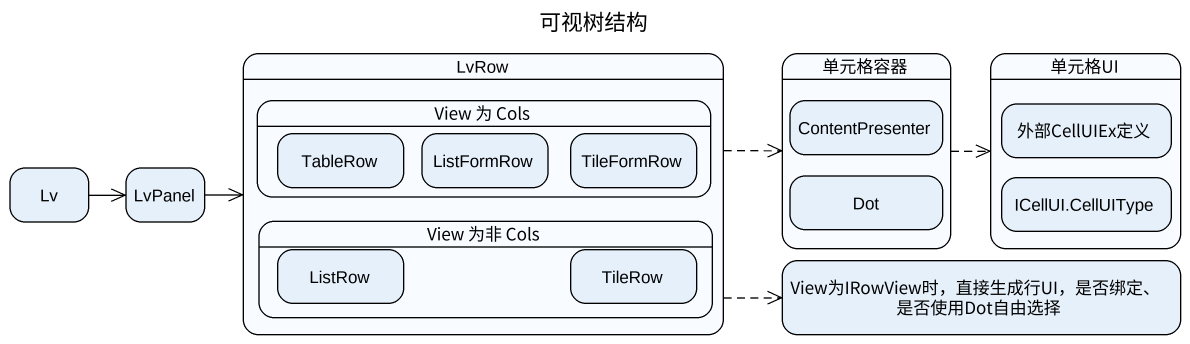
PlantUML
@startuml
title 可视树结构
hide empty description
state LvRow {
  state "View 为 Cols" as View_为_Cols {
    state TableRow
    state ListFormRow
    state TileFormRow
  }
  state "View 为非 Cols" as View_为非_Cols {
    state ListRow
    state TileRow
  }
}
state 单元格容器 {
  state ContentPresenter
  state Dot
}
state 单元格UI {
  state 外部CellUIEx定义
  state "ICellUI.CellUIType" as ICellUI_CellUIType
}
state Lv
state LvPanel
state "View为IRowView时，直接生成行UI，是否绑定、是否使用Dot自由选择" as View为IRowView时_直接生成行UI_是否绑定
LvRow -right[dashed]-> 单元格容器
LvRow -right[dashed]-> View为IRowView时_直接生成行UI_是否绑定
单元格容器 -right[dashed]-> 单元格UI
Lv -right-> LvPanel
LvPanel -right-> LvRow
@enduml
